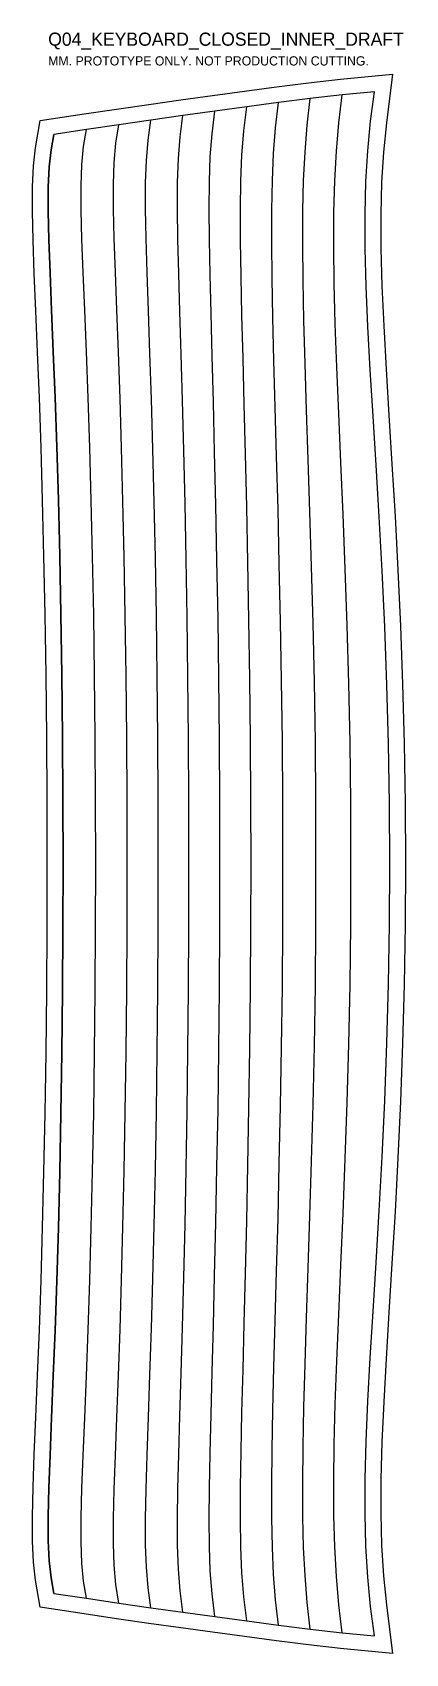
# Model space of a CAD drawing. Header units: millimetres. Extents: x -23 to 261, y -600 to 632.
import ezdxf

# ---------------------------------------------------------------- set-up
doc = ezdxf.new("R2010")
doc.units = ezdxf.units.MM
for name, color, linetype in [('CUT_DRAFT', 1, 'Continuous'), ('GRID_REFERENCE', 8, 'Continuous'), ('SEAM', 5, 'Continuous'), ('TEXT', 7, 'Continuous')]:
    doc.layers.add(name, color=color, linetype=linetype)

msp = doc.modelspace()

# ---------------------------------------------------------------- linework, layer by layer
at = {"layer": 'CUT_DRAFT'}
msp.add_lwpolyline([(-17.3, -564.9), (-21, -544.3), (-22.5, -530.6), (-23.2, -514.7), (-23.3, -495.9), (-22.8, -474), (-21.9, -448.8), (-20.7, -420.4), (-19.4, -388.8), (-18, -354.1), (-16.7, -316.5), (-15.5, -276.4), (-14.5, -234), (-13.6, -189.6), (-12.9, -143.6), (-12.4, -96.4), (-12.1, -48.4), (-12, 0), (-12.1, 48.4), (-12.4, 96.4), (-12.9, 143.6), (-13.6, 189.6), (-14.5, 234), (-15.5, 276.4), (-16.7, 316.5), (-18, 354.1), (-19.4, 388.8), (-20.7, 420.4), (-21.9, 448.8), (-22.8, 474), (-23.3, 495.9), (-23.2, 514.7), (-22.5, 530.6), (-21, 544.3), (-17.3, 564.9), (16, 570), (40.7, 573.7), (65.2, 577.2), (89.6, 580.7), (113.8, 584), (138.1, 587.3), (162.3, 590.5), (186.6, 593.6), (211.1, 596.4), (250.7, 600.2), (245.9, 563.2), (243.7, 541), (242.3, 518.1), (241.7, 493.7), (241.8, 467.6), (242.5, 439.4), (243.9, 408.9), (245.7, 376.1), (247.8, 341), (250.2, 303.8), (252.5, 264.4), (254.7, 223.3), (256.7, 180.6), (258.3, 136.6), (259.5, 91.6), (260.3, 46), (260.6, 0), (260.3, -46), (259.5, -91.6), (258.3, -136.6), (256.7, -180.6), (254.7, -223.3), (252.5, -264.4), (250.2, -303.8), (247.8, -341), (245.7, -376.1), (243.9, -408.9), (242.5, -439.4), (241.8, -467.6), (241.7, -493.7), (242.3, -518.1), (243.7, -541), (245.9, -563.2), (250.7, -600.2), (211.1, -596.4), (186.6, -593.6), (162.3, -590.5), (138.1, -587.3), (113.8, -584), (89.6, -580.7), (65.2, -577.2), (40.7, -573.7), (16, -570), (-17.3, -564.9)], close=True, dxfattribs=at)
at = {"layer": 'GRID_REFERENCE'}
for points in [[(188, -581.7), (185.7, -561.4), (184.1, -540.9), (183, -519.5), (182.4, -496.3), (182.3, -471), (182.6, -443.3), (183.2, -413), (184.1, -380.2), (185.3, -344.9), (186.5, -307.3), (187.8, -267.6), (189.1, -226), (190.2, -182.8), (191.2, -138.3), (191.9, -92.7), (192.3, -46.5), (192.4, 0), (192.3, 46.5), (191.9, 92.7), (191.2, 138.3), (190.2, 182.8), (189.1, 226), (187.8, 267.6), (186.5, 307.3), (185.3, 344.9), (184.1, 380.2), (183.2, 413), (182.6, 443.3), (182.3, 471), (182.4, 496.3), (183, 519.5), (184.1, 540.9), (185.7, 561.4), (188, 581.7)], [(212.4, -584.4), (209.8, -563.1), (208, -541.6), (206.7, -519.1), (206, -495.1), (205.9, -469.2), (206.3, -441), (207.1, -410.5), (208.3, -377.6), (209.8, -342.4), (211.4, -305), (213.1, -265.5), (214.7, -224.2), (216.2, -181.3), (217.4, -137.1), (218.3, -92), (218.8, -46.1), (219, 0), (218.8, 46.1), (218.3, 92), (217.4, 137.1), (216.2, 181.3), (214.7, 224.2), (213.1, 265.5), (211.4, 305), (209.8, 342.4), (208.3, 377.6), (207.1, 410.5), (206.3, 441), (205.9, 469.2), (206, 495.1), (206.7, 519.1), (208, 541.6), (209.8, 563.1), (212.4, 584.4)], [(236.8, -586.8), (233.9, -564.5), (231.8, -542), (230.3, -518.6), (229.7, -493.9), (229.8, -467.4), (230.5, -439), (231.9, -408.3), (233.7, -375.4), (235.9, -340.3), (238.2, -303), (240.5, -263.8), (242.7, -222.7), (244.7, -180.1), (246.3, -136.2), (247.6, -91.3), (248.3, -45.8), (248.6, 0), (248.3, 45.8), (247.6, 91.3), (246.3, 136.2), (244.7, 180.1), (242.7, 222.7), (240.5, 263.8), (238.2, 303), (235.9, 340.3), (233.7, 375.4), (231.9, 408.3), (230.5, 439), (229.8, 467.4), (229.7, 493.9), (230.3, 518.6), (231.8, 542), (233.9, 564.5), (236.8, 586.8)], [(91.2, -568.8), (89.1, -552.5), (87.8, -536), (87.1, -518.1), (87, -497.9), (87.4, -474.9), (88, -448.8), (88.9, -419.6), (89.9, -387.3), (90.9, -352.1), (91.9, -314.3), (92.9, -274), (93.7, -231.7), (94.4, -187.5), (95, -142), (95.5, -95.3), (95.7, -47.8), (95.8, 0), (95.7, 47.8), (95.5, 95.3), (95, 142), (94.4, 187.5), (93.7, 231.7), (92.9, 274), (91.9, 314.3), (90.9, 352.1), (89.9, 387.3), (88.9, 419.6), (88, 448.8), (87.4, 474.9), (87, 497.9), (87.1, 518.1), (87.8, 536), (89.1, 552.5), (91.2, 568.8)], [(115.5, -572.1), (113.3, -554.8), (112, -537.4), (111.3, -518.7), (111.1, -497.9), (111.3, -474.4), (111.8, -447.9), (112.6, -418.5), (113.4, -386), (114.4, -350.8), (115.3, -313), (116.3, -272.8), (117.1, -230.6), (117.9, -186.6), (118.5, -141.2), (118.9, -94.7), (119.2, -47.6), (119.3, 0), (119.2, 47.6), (118.9, 94.7), (118.5, 141.2), (117.9, 186.6), (117.1, 230.6), (116.3, 272.8), (115.3, 313), (114.4, 350.8), (113.4, 386), (112.6, 418.5), (111.8, 447.9), (111.3, 474.4), (111.1, 497.9), (111.3, 518.7), (112, 537.4), (113.3, 554.8), (115.5, 572.1)], [(139.7, -575.4), (137.5, -557.1), (136.1, -538.7), (135.3, -519.2), (135, -497.6), (135.1, -473.6), (135.5, -446.7), (136.1, -417), (136.9, -384.4), (137.8, -349.1), (138.8, -311.3), (139.7, -271.3), (140.6, -229.2), (141.4, -185.5), (142.1, -140.3), (142.6, -94.2), (142.9, -47.3), (143, 0), (142.9, 47.3), (142.6, 94.2), (142.1, 140.3), (141.4, 185.5), (140.6, 229.2), (139.7, 271.3), (138.8, 311.3), (137.8, 349.1), (136.9, 384.4), (136.1, 417), (135.5, 446.7), (135.1, 473.6), (135, 497.6), (135.3, 519.2), (136.1, 538.7), (137.5, 557.1), (139.7, 575.4)], [(163.8, -578.6), (161.6, -559.4), (160.1, -539.9), (159.2, -519.5), (158.8, -497.1), (158.8, -472.5), (159, -445.2), (159.6, -415.2), (160.4, -382.5), (161.3, -347.2), (162.4, -309.5), (163.5, -269.6), (164.5, -227.7), (165.4, -184.2), (166.2, -139.4), (166.8, -93.5), (167.1, -46.9), (167.3, 0), (167.1, 46.9), (166.8, 93.5), (166.2, 139.4), (165.4, 184.2), (164.5, 227.7), (163.5, 269.6), (162.4, 309.5), (161.3, 347.2), (160.4, 382.5), (159.6, 415.2), (159, 445.2), (158.8, 472.5), (158.8, 497.1), (159.2, 519.5), (160.1, 539.9), (161.6, 559.4), (163.8, 578.6)], [(17.8, -558.1), (15.6, -545.2), (14.3, -531.4), (13.7, -515.5), (13.8, -496.8), (14.3, -474.8), (15.3, -449.5), (16.5, -420.9), (17.8, -389.1), (19.1, -354.2), (20.4, -316.5), (21.5, -276.3), (22.5, -233.8), (23.4, -189.4), (24, -143.4), (24.5, -96.3), (24.8, -48.3), (24.9, 0), (24.8, 48.3), (24.5, 96.3), (24, 143.4), (23.4, 189.4), (22.5, 233.8), (21.5, 276.3), (20.4, 316.5), (19.1, 354.2), (17.8, 389.1), (16.5, 420.9), (15.3, 449.5), (14.3, 474.8), (13.8, 496.8), (13.7, 515.5), (14.3, 531.4), (15.6, 545.2), (17.8, 558.1)], [(42.4, -561.8), (40.2, -547.7), (38.9, -533.1), (38.4, -516.6), (38.4, -497.5), (38.9, -475.2), (39.8, -449.7), (40.9, -420.8), (42.1, -388.8), (43.4, -353.8), (44.5, -316.1), (45.6, -275.8), (46.6, -233.3), (47.3, -188.9), (48, -143), (48.4, -96), (48.7, -48.2), (48.8, 0), (48.7, 48.2), (48.4, 96), (48, 143), (47.3, 188.9), (46.6, 233.3), (45.6, 275.8), (44.5, 316.1), (43.4, 353.8), (42.1, 388.8), (40.9, 420.8), (39.8, 449.7), (38.9, 475.2), (38.4, 497.5), (38.4, 516.6), (38.9, 533.1), (40.2, 547.7), (42.4, 561.8)], [(66.9, -565.3), (64.7, -550.1), (63.4, -534.6), (62.8, -517.5), (62.8, -497.8), (63.2, -475.2), (64, -449.4), (65, -420.4), (66.1, -388.2), (67.3, -353.1), (68.3, -315.3), (69.4, -275), (70.2, -232.6), (71, -188.3), (71.6, -142.6), (72, -95.7), (72.3, -48), (72.4, 0), (72.3, 48), (72, 95.7), (71.6, 142.6), (71, 188.3), (70.2, 232.6), (69.4, 275), (68.3, 315.3), (67.3, 353.1), (66.1, 388.2), (65, 420.4), (64, 449.4), (63.2, 475.2), (62.8, 497.8), (62.8, 517.5), (63.4, 534.6), (64.7, 550.1), (66.9, 565.3)], [(-7, -554.4), (-9.1, -542.6), (-10.5, -529.7), (-11.2, -514.4), (-11.3, -496), (-10.8, -474.3), (-9.9, -449.3), (-8.7, -420.9), (-7.4, -389.2), (-6, -354.5), (-4.7, -316.9), (-3.5, -276.7), (-2.5, -234.2), (-1.6, -189.8), (-0.9, -143.7), (-0.4, -96.5), (-0.1, -48.5), (0, 0), (-0.1, 48.5), (-0.4, 96.5), (-0.9, 143.7), (-1.6, 189.8), (-2.5, 234.2), (-3.5, 276.7), (-4.7, 316.9), (-6, 354.5), (-7.4, 389.2), (-8.7, 420.9), (-9.9, 449.3), (-10.8, 474.3), (-11.3, 496), (-11.2, 514.4), (-10.5, 529.7), (-9.1, 542.6), (-7, 554.4)]]:
    msp.add_lwpolyline(points, dxfattribs=at)
at = {"layer": 'SEAM'}
msp.add_lwpolyline([(-7, -554.4), (17.8, -558.1), (42.4, -561.8), (66.9, -565.3), (91.2, -568.8), (115.5, -572.1), (139.7, -575.4), (163.8, -578.6), (188, -581.7), (212.4, -584.4), (236.8, -586.8), (233.9, -564.5), (231.8, -542), (230.3, -518.6), (229.7, -493.9), (229.8, -467.4), (230.5, -439), (231.9, -408.3), (233.7, -375.4), (235.9, -340.3), (238.2, -303), (240.5, -263.8), (242.7, -222.7), (244.7, -180.1), (246.3, -136.2), (247.6, -91.3), (248.3, -45.8), (248.6, 0), (248.3, 45.8), (247.6, 91.3), (246.3, 136.2), (244.7, 180.1), (242.7, 222.7), (240.5, 263.8), (238.2, 303), (235.9, 340.3), (233.7, 375.4), (231.9, 408.3), (230.5, 439), (229.8, 467.4), (229.7, 493.9), (230.3, 518.6), (231.8, 542), (233.9, 564.5), (236.8, 586.8), (212.4, 584.4), (188, 581.7), (163.8, 578.6), (139.7, 575.4), (115.5, 572.1), (91.2, 568.8), (66.9, 565.3), (42.4, 561.8), (17.8, 558.1), (-7, 554.4), (-9.1, 542.6), (-10.5, 529.7), (-11.2, 514.4), (-11.3, 496), (-10.8, 474.3), (-9.9, 449.3), (-8.7, 420.9), (-7.4, 389.2), (-6, 354.5), (-4.7, 316.9), (-3.5, 276.7), (-2.5, 234.2), (-1.6, 189.8), (-0.9, 143.7), (-0.4, 96.5), (-0.1, 48.5), (0, 0), (-0.1, -48.5), (-0.4, -96.5), (-0.9, -143.7), (-1.6, -189.8), (-2.5, -234.2), (-3.5, -276.7), (-4.7, -316.9), (-6, -354.5), (-7.4, -389.2), (-8.7, -420.9), (-9.9, -449.3), (-10.8, -474.3), (-11.3, -496), (-11.2, -514.4), (-10.5, -529.7), (-9.1, -542.6)], close=True, dxfattribs=at)

# ---------------------------------------------------------------- texts
at = {"layer": 'TEXT'}
for s, height, p in [('Q04_KEYBOARD_CLOSED_INNER_DRAFT', 10, (-11.3, 621.8)), ('MM. PROTOTYPE ONLY. NOT PRODUCTION CUTTING.', 7, (-11.3, 606.8))]:
    msp.add_text(s, height=height, dxfattribs=at).set_placement(p)

doc.saveas('drawing.dxf')
